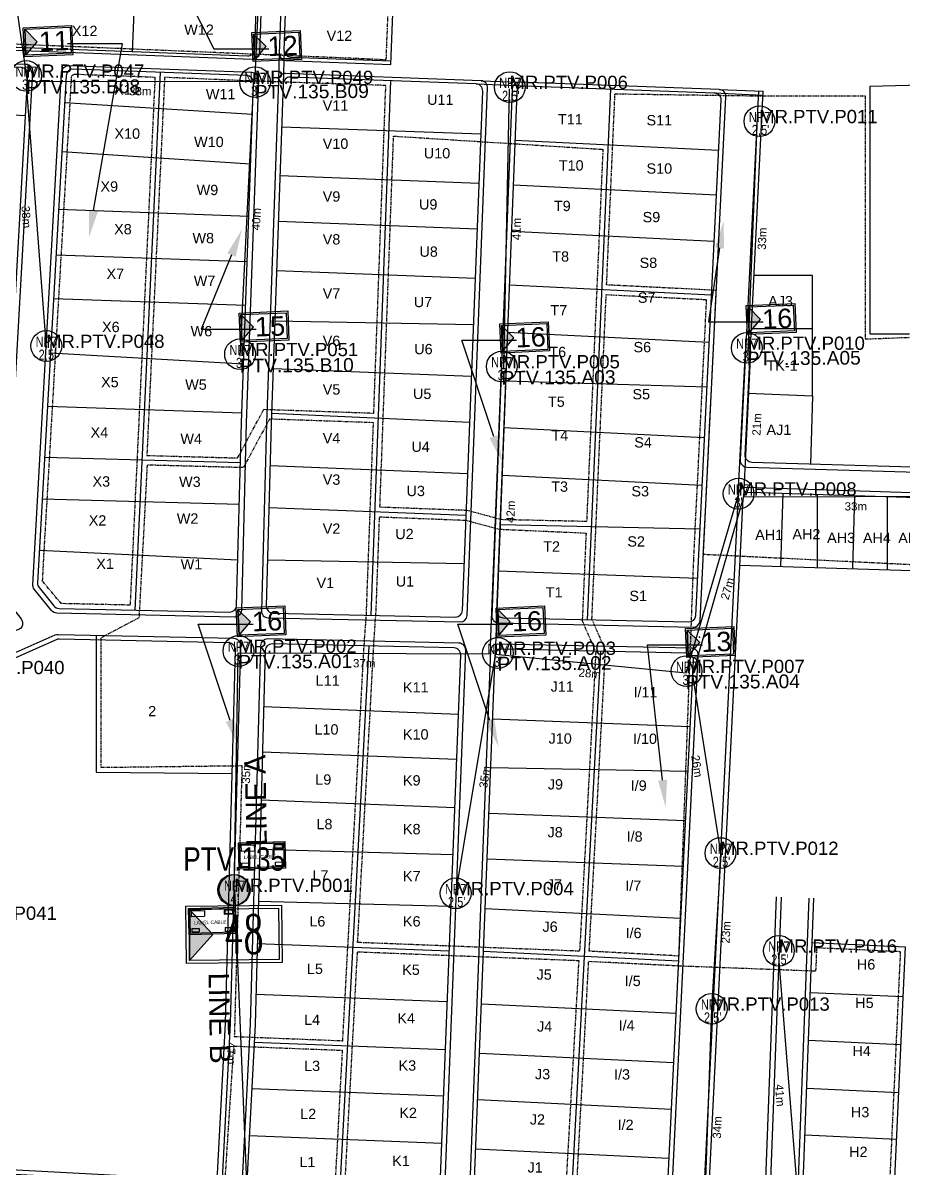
# Model space of a CAD drawing. Extents: x -1482 to -1132, y 13384 to 13773.
# Drawn here: x -1376.9 to -1248.7, y 13519.2 to 13686 of the extents above; entities that cross this region are included whole.
import ezdxf
from ezdxf import colors
from ezdxf.entities.mleader import LeaderData, LeaderLine
from ezdxf.enums import TextEntityAlignment as Align
from ezdxf.math import Vec2, Vec3

# ---------------------------------------------------------------- set-up
doc = ezdxf.new("R2010")
doc.units = 0
doc.linetypes.add('PHANTOM2', pattern=[1.25, 0.625, -0.125, 0.125, -0.125, 0.125, -0.125])
for name, color, linetype in [('Base Map', 8, 'Continuous'), ('FAT', 30, 'Continuous'), ('FDT', 12, 'Continuous'), ('Home Number_PT', 7, 'Continuous'), ('Homepass Number', 6, 'Continuous'), ('LABEL CABLE', 200, 'Continuous'), ('Line', 1, 'Continuous'), ('NEW POLE 7m(2.5 inches)', 200, 'Continuous'), ('NEW POLE 7m(3 inches)', 4, 'Continuous'), ('NEW POLE 7m(4 inches)', 3, 'Continuous'), ('NEW POLE ID 7m (2.5 inches)', 200, 'Continuous'), ('NEW POLE ID 7m(3 inches)', 4, 'Continuous'), ('NEW POLE ID 7m(4 inches)', 3, 'Continuous'), ('POLE ID', 1, 'Continuous'), ('SPAN KU', 161, 'Continuous')]:
    doc.layers.add(name, color=color, linetype=linetype)
for name, color, linetype, lineweight in [('FAT AREA', 134, 'PHANTOM2', 30), ('FAT_Info', 170, 'Continuous', 0), ('FO 24 CORE', 3, 'Continuous', 35), ('FO 48 CORE.', 204, 'Continuous', 30), ('SLING WIRE', 4, 'Continuous', 30)]:
    doc.layers.add(name, color=color, linetype=linetype, lineweight=lineweight)
doc.styles.add('ISO-Text', font='simplex.shx', dxfattribs={"width": 0.6})
doc.styles.add('Mark', font='arial.ttf', dxfattribs={"width": 0.8, "height": 2.5})
doc.styles.get("Standard").update_dxf_attribs({"font": 'arial.ttf'})
doc.styles.add('Title Block 3', font='dgn003.shx')
doc.styles.add('Title Block v21 - Default$0$Styledgn001', font='dgn001.shx')
doc.dimstyles.new('瓦达西瓦', dxfattribs={"dimtxt": 1.2, "dimasz": 0, "dimexe": 1.25, "dimexo": 0.625, "dimgap": 0.05, "dimtad": 1, "dimdec": 0, "dimtxsty": 'Standard', "dimblk": 'ARCHTICK', "dimcen": 0, "dimse1": 1, "dimse2": 1, "dimsd1": 1, "dimsd2": 1, "dimclre": 256, "dimclrt": 256, "dimadec": 0, "dimazin": 0, "dimtfac": 1, "dimtdec": 0, "dimtmove": 2, "dimatfit": 3, "dimfxl": 1, "dimarcsym": 0})

# ---------------------------------------------------------------- blocks, each defined once
blk = doc.blocks.new('*U57')
at = {"color": 0, "linetype": 'ByBlock', "lineweight": -2}
blk.add_circle((0, 0), 2.24, dxfattribs=at)
at = {"color": 0, "linetype": 'ByBlock', "lineweight": -2, "style": 'Title Block 3', "width": 0.799091}
for s, p in [('NP7', (0, 0.62)), ('2,', (-0.46, -1.27)), ("5'", (0.83, -1.27))]:
    blk.add_text(s, height=1.488, dxfattribs=at).set_placement(p, align=Align.MIDDLE_CENTER)
blk = doc.blocks.new('*U53')
at = {"color": 0, "linetype": 'ByBlock', "lineweight": -2}
blk.add_circle((0, 0), 2.24, dxfattribs=at)
at = {"color": 0, "linetype": 'ByBlock', "lineweight": -2, "style": 'Title Block 3', "width": 0.799091}
for s, p in [('NP7', (0, 0.62)), ("3'", (0, -1.27))]:
    blk.add_text(s, height=1.488, dxfattribs=at).set_placement(p, align=Align.MIDDLE_CENTER)
blk = doc.blocks.new('*U55')
at = {"color": 0, "linetype": 'ByBlock', "lineweight": -2}
blk.add_circle((0, 0), 2.24, dxfattribs=at)
at = {"color": 0, "linetype": 'ByBlock', "lineweight": -2, "style": 'Title Block 3', "width": 0.799091}
for s, p in [('NP7', (0, 0.62)), ("4'", (0, -1.27))]:
    blk.add_text(s, height=1.488, dxfattribs=at).set_placement(p, align=Align.MIDDLE_CENTER)
blk = doc.blocks.new('FDT')
h = blk.add_hatch(color=256)
h.dxf.hatch_style = 1
h.paths.add_polyline_path([(-1.972, 3.472, 1), (0.472, 3.472, 1)])
h = blk.add_hatch(color=2)
h.dxf.hatch_style = 1
h.paths.add_polyline_path([(-4.25, 2), (-4.25, -2), (-2.399, 0)])
for points in [[(-4.5, 2.25), (3, 2.25), (3, -2.25), (-4.5, -2.25)], [(-4.25, 2), (2.75, 2), (2.75, -2), (-4.25, -2)]]:
    blk.add_lwpolyline(points, close=True)
at = {"color": 2}
blk.add_lwpolyline([(-4.25, 2), (-4.25, -2), (-2.399, 0)], close=True, dxfattribs=at)
blk.add_circle((-0.75, 3.472), 1.222)
at = {"style": 'ISO-Text', "width": 0.6}
blk.add_attdef('FDT', text='', height=3, dxfattribs=at).set_placement((0, 0), align=Align.MIDDLE_CENTER)
blk = doc.blocks.new('FAT')
h = blk.add_hatch(color=2)
h.dxf.hatch_style = 1
h.paths.add_polyline_path([(-4.25, 2), (-4.25, -2), (-2.4, 0)])
for points in [[(-4.5, 2.25), (3, 2.25), (3, -2.25), (-4.5, -2.25)], [(-4.25, 2), (2.75, 2), (2.75, -2), (-4.25, -2)]]:
    blk.add_lwpolyline(points, close=True)
at = {"color": 2}
blk.add_lwpolyline([(-4.25, 2), (-4.25, -2), (-2.4, 0)], close=True, dxfattribs=at)
at = {"color": 7}
blk.add_attdef('FAT', text='', height=3, dxfattribs=at).set_placement((0.18, 0), align=Align.MIDDLE_CENTER)
blk = doc.blocks.new('*D142')
at = {"layer": 'Defpoints', "color": 0, "lineweight": 30, "ltscale": 0.7, "transparency": 16777216}
for p in [(-1345.59, 13594.24), (-1343.49, 13594.2), (-1346.15, 13559.42)]:
    blk.add_point(p, dxfattribs=at)
at = {"layer": 'SPAN KU', "lineweight": 30, "ltscale": 0.7, "transparency": 16777216, "insert": (-1344.43, 13576.81), "char_height": 1.2, "attachment_point": 5, "rotation": 89.0818}
blk.add_mtext('35m', dxfattribs=at)
blk = doc.blocks.new('_ArchTick')
at = {"color": 0, "linetype": 'ByBlock', "const_width": 0.15}
blk.add_lwpolyline([(-0.5, -0.5), (0.5, 0.5)], dxfattribs=at)
blk = doc.blocks.new('*D143')
at = {"layer": 'Defpoints', "color": 0, "lineweight": 30, "ltscale": 0.7, "transparency": 16777216}
for p in [(-1345.59, 13594.24), (-1308.86, 13594.08), (-1308.87, 13591.98)]:
    blk.add_point(p, dxfattribs=at)
at = {"layer": 'SPAN KU', "lineweight": 30, "ltscale": 0.7, "transparency": 16777216, "insert": (-1327.23, 13592.72), "char_height": 1.2, "attachment_point": 5, "rotation": 359.7458}
blk.add_mtext('37m', dxfattribs=at)
blk = doc.blocks.new('*D146')
at = {"layer": 'Defpoints', "color": 0, "lineweight": 30, "ltscale": 0.7, "transparency": 16777216}
for p in [(-1306.54, 13635.66), (-1308.15, 13594.03), (-1306.05, 13593.95)]:
    blk.add_point(p, dxfattribs=at)
at = {"layer": 'SPAN KU', "lineweight": 30, "ltscale": 0.7, "transparency": 16777216, "insert": (-1305.9, 13614.79), "char_height": 1.2, "attachment_point": 5, "rotation": 87.792}
blk.add_mtext('42m', dxfattribs=at)
blk = doc.blocks.new('*D147')
at = {"layer": 'Defpoints', "color": 0, "lineweight": 30, "ltscale": 0.7, "transparency": 16777216}
for p in [(-1308.15, 13594.03), (-1280.31, 13591.31), (-1280.52, 13589.22)]:
    blk.add_point(p, dxfattribs=at)
at = {"layer": 'SPAN KU', "lineweight": 30, "ltscale": 0.7, "transparency": 16777216, "insert": (-1294.37, 13591.24), "char_height": 1.2, "attachment_point": 5, "rotation": 354.4198}
blk.add_mtext('28m', dxfattribs=at)
blk = doc.blocks.new('*D151')
at = {"layer": 'Defpoints', "color": 0, "lineweight": 30, "ltscale": 0.7, "transparency": 16777216}
for p in [(-1270.98, 13638.22), (-1272, 13616.96), (-1269.9, 13616.86)]:
    blk.add_point(p, dxfattribs=at)
at = {"layer": 'SPAN KU', "lineweight": 30, "ltscale": 0.7, "transparency": 16777216, "insert": (-1270.04, 13627.52), "char_height": 1.2, "attachment_point": 5, "rotation": 87.2604}
blk.add_mtext('21m', dxfattribs=at)
blk = doc.blocks.new('*D152')
at = {"layer": 'Defpoints', "color": 0, "lineweight": 30, "ltscale": 0.7, "transparency": 16777216}
for p in [(-1272, 13616.96), (-1279.4, 13591.03), (-1277.38, 13590.46)]:
    blk.add_point(p, dxfattribs=at)
at = {"layer": 'SPAN KU', "lineweight": 30, "ltscale": 0.7, "transparency": 16777216, "insert": (-1274.31, 13603.6), "char_height": 1.2, "attachment_point": 5, "rotation": 74.0671}
blk.add_mtext('27m', dxfattribs=at)
blk = doc.blocks.new('*D153')
at = {"layer": 'Defpoints', "color": 0, "lineweight": 30, "ltscale": 0.7, "transparency": 16777216}
for p in [(-1279.4, 13591.03), (-1277.37, 13564.54), (-1275.3, 13564.87)]:
    blk.add_point(p, dxfattribs=at)
at = {"layer": 'SPAN KU', "lineweight": 30, "ltscale": 0.7, "transparency": 16777216, "insert": (-1278.77, 13577.73), "char_height": 1.2, "attachment_point": 5, "rotation": 278.9098}
blk.add_mtext('26m', dxfattribs=at)
blk = doc.blocks.new('*D154')
at = {"layer": 'Defpoints', "color": 0, "lineweight": 30, "ltscale": 0.7, "transparency": 16777216}
for p in [(-1275.3, 13564.87), (-1276.62, 13542.39), (-1274.52, 13542.26)]:
    blk.add_point(p, dxfattribs=at)
at = {"layer": 'SPAN KU', "lineweight": 30, "ltscale": 0.7, "transparency": 16777216, "insert": (-1274.52, 13553.54), "char_height": 1.2, "attachment_point": 5, "rotation": 86.629}
blk.add_mtext('23m', dxfattribs=at)
blk = doc.blocks.new('*D155')
at = {"layer": 'Defpoints', "color": 0, "lineweight": 30, "ltscale": 0.7, "transparency": 16777216}
for p in [(-1276.62, 13542.39), (-1277.85, 13507.93), (-1275.76, 13507.85)]:
    blk.add_point(p, dxfattribs=at)
at = {"layer": 'SPAN KU', "lineweight": 30, "ltscale": 0.7, "transparency": 16777216, "insert": (-1275.8, 13525.1), "char_height": 1.2, "attachment_point": 5, "rotation": 87.9494}
blk.add_mtext('34m', dxfattribs=at)
blk = doc.blocks.new('*D167')
at = {"layer": 'Defpoints', "color": 0, "lineweight": 30, "ltscale": 0.7, "transparency": 16777216}
for p in [(-1346.1, 13559.7), (-1346.29, 13512.2), (-1344.2, 13512.28)]:
    blk.add_point(p, dxfattribs=at)
at = {"layer": 'SPAN KU', "lineweight": 30, "ltscale": 0.7, "transparency": 16777216, "insert": (-1346.6, 13535.93), "char_height": 1.2, "attachment_point": 5, "rotation": 272.3016}
blk.add_mtext('47m', dxfattribs=at)
blk = doc.blocks.new('*D188')
at = {"layer": 'Defpoints', "color": 0, "lineweight": 30, "ltscale": 0.7, "transparency": 16777216}
for p in [(-1381.26, 13711.62), (-1378.39, 13677.16), (-1376.31, 13677.46)]:
    blk.add_point(p, dxfattribs=at)
at = {"layer": 'SPAN KU', "lineweight": 30, "ltscale": 0.7, "transparency": 16777216, "insert": (-1380.21, 13694.34), "char_height": 1.2, "attachment_point": 5, "rotation": 278.233}
blk.add_mtext('35m', dxfattribs=at)
blk = doc.blocks.new('*D189')
at = {"layer": 'Defpoints', "color": 0, "lineweight": 30, "ltscale": 0.7, "transparency": 16777216}
for p in [(-1376.31, 13677.46), (-1343.37, 13677.54), (-1343.37, 13675.44)]:
    blk.add_point(p, dxfattribs=at)
at = {"layer": 'SPAN KU', "lineweight": 30, "ltscale": 0.7, "transparency": 16777216, "insert": (-1359.84, 13676.06), "char_height": 1.2, "attachment_point": 5, "rotation": 0.1315}
blk.add_mtext('33m', dxfattribs=at)
blk = doc.blocks.new('*D190')
at = {"layer": 'Defpoints', "color": 0, "lineweight": 30, "ltscale": 0.7, "transparency": 16777216}
for p in [(-1343.37, 13677.54), (-1345.35, 13637.47), (-1343.26, 13637.37)]:
    blk.add_point(p, dxfattribs=at)
at = {"layer": 'SPAN KU', "lineweight": 30, "ltscale": 0.7, "transparency": 16777216, "insert": (-1342.93, 13657.43), "char_height": 1.2, "attachment_point": 5, "rotation": 87.1687}
blk.add_mtext('40m', dxfattribs=at)
blk = doc.blocks.new('*D191')
at = {"layer": 'Defpoints', "color": 0, "lineweight": 30, "ltscale": 0.7, "transparency": 16777216}
for p in [(-1306.07, 13676.39), (-1303.97, 13676.35), (-1306.89, 13635.67)]:
    blk.add_point(p, dxfattribs=at)
at = {"layer": 'SPAN KU', "lineweight": 30, "ltscale": 0.7, "transparency": 16777216, "insert": (-1305.03, 13656), "char_height": 1.2, "attachment_point": 5, "rotation": 88.8459}
blk.add_mtext('41m', dxfattribs=at)
blk = doc.blocks.new('*D192')
at = {"layer": 'Defpoints', "color": 0, "lineweight": 30, "ltscale": 0.7, "transparency": 16777216}
for p in [(-1270.06, 13671.05), (-1271.33, 13638.22), (-1269.23, 13638.14)]:
    blk.add_point(p, dxfattribs=at)
at = {"layer": 'SPAN KU', "lineweight": 30, "ltscale": 0.7, "transparency": 16777216, "insert": (-1269.26, 13654.58), "char_height": 1.2, "attachment_point": 5, "rotation": 87.7878}
blk.add_mtext('33m', dxfattribs=at)
blk = doc.blocks.new('*D193')
at = {"layer": 'Defpoints', "color": 0, "lineweight": 30, "ltscale": 0.7, "transparency": 16777216}
for p in [(-1239.25, 13617.08), (-1272, 13616.96), (-1239.24, 13614.98)]:
    blk.add_point(p, dxfattribs=at)
at = {"layer": 'SPAN KU', "lineweight": 30, "ltscale": 0.7, "transparency": 16777216, "insert": (-1255.62, 13615.58), "char_height": 1.2, "attachment_point": 5, "rotation": 0.2106}
blk.add_mtext('33m', dxfattribs=at)
blk = doc.blocks.new('*D195')
at = {"layer": 'Defpoints', "color": 0, "lineweight": 30, "ltscale": 0.7, "transparency": 16777216}
for p in [(-1268.96, 13550.4), (-1266.87, 13550.56), (-1263.58, 13509.25)]:
    blk.add_point(p, dxfattribs=at)
at = {"layer": 'SPAN KU', "lineweight": 30, "ltscale": 0.7, "transparency": 16777216, "insert": (-1266.67, 13529.79), "char_height": 1.2, "attachment_point": 5, "rotation": 274.55}
blk.add_mtext('41m', dxfattribs=at)
blk = doc.blocks.new('*D196')
at = {"layer": 'Defpoints', "color": 0, "lineweight": 30, "ltscale": 0.7, "transparency": 16777216}
for p in [(-1308.17, 13593.86), (-1313.96, 13558.94), (-1311.89, 13558.59)]:
    blk.add_point(p, dxfattribs=at)
at = {"layer": 'SPAN KU', "lineweight": 30, "ltscale": 0.7, "transparency": 16777216, "insert": (-1309.65, 13576.16), "char_height": 1.2, "attachment_point": 5, "rotation": 80.5885}
blk.add_mtext('35m', dxfattribs=at)
blk = doc.blocks.new('*D204')
at = {"layer": 'Defpoints', "color": 0, "lineweight": 30, "ltscale": 0.7, "transparency": 16777216}
for p in [(-1341.65, 13709.92), (-1339.55, 13709.82), (-1343.16, 13677.12)]:
    blk.add_point(p, dxfattribs=at)
at = {"layer": 'SPAN KU', "lineweight": 30, "ltscale": 0.7, "transparency": 16777216, "insert": (-1340.97, 13693.45), "char_height": 1.2, "attachment_point": 5, "rotation": 87.3733}
blk.add_mtext('33m', dxfattribs=at)
blk = doc.blocks.new('*D205')
at = {"layer": 'Defpoints', "color": 0, "lineweight": 30, "ltscale": 0.7, "transparency": 16777216}
for p in [(-1376.46, 13677.03), (-1375.67, 13638.51), (-1373.57, 13638.67)]:
    blk.add_point(p, dxfattribs=at)
at = {"layer": 'SPAN KU', "lineweight": 30, "ltscale": 0.7, "transparency": 16777216, "insert": (-1376.45, 13657.74), "char_height": 1.2, "attachment_point": 5, "rotation": 274.3043}
blk.add_mtext('38m', dxfattribs=at)
blk = doc.blocks.new('LABEL')
at = {"layer": 'LABEL CABLE', "ltscale": 0.15}
for p, q in [((-6595.62, 19707.66), (-6595.62, 19711.51)), ((-6595.62, 19711.51), (-6588.86, 19711.51)), ((-6595.42, 19707.86), (-6595.42, 19711.31)), ((-6595.42, 19711.31), (-6589.06, 19711.31)), ((-6595.25, 19711.15), (-6595.25, 19710.3)), ((-6595.25, 19711.15), (-6593.32, 19711.15)), ((-6595.25, 19710.3), (-6593.32, 19710.3)), ((-6593.32, 19711.15), (-6593.32, 19710.3)), ((-6590.46, 19711.21), (-6590.46, 19710.51)), ((-6590.46, 19711.21), (-6589.16, 19711.21)), ((-6590.46, 19710.51), (-6589.16, 19710.51)), ((-6590.36, 19711.11), (-6590.36, 19710.61)), ((-6590.36, 19711.11), (-6589.26, 19711.11)), ((-6590.36, 19710.61), (-6589.26, 19710.61)), ((-6589.26, 19711.11), (-6589.26, 19710.61)), ((-6589.16, 19711.21), (-6589.16, 19710.51)), ((-6589.06, 19711.31), (-6589.06, 19707.86)), ((-6588.86, 19711.51), (-6588.86, 19707.66)), ((-6595.25, 19708.56), (-6595.25, 19708.06)), ((-6595.25, 19708.56), (-6594.15, 19708.56)), ((-6594.15, 19708.56), (-6594.15, 19708.06)), ((-6590.36, 19708.56), (-6590.36, 19708.06)), ((-6590.36, 19708.56), (-6589.26, 19708.56)), ((-6589.26, 19708.56), (-6589.26, 19708.06)), ((-6588.86, 19707.66), (-6595.62, 19707.66)), ((-6589.06, 19707.86), (-6595.42, 19707.86)), ((-6595.25, 19708.06), (-6594.15, 19708.06)), ((-6590.36, 19708.06), (-6589.26, 19708.06))]:
    blk.add_line(p, q, dxfattribs=at)
at = {"layer": 'LABEL CABLE', "attachment_point": 7, "line_spacing_factor": 0.6, "style": 'Title Block v21 - Default$0$Styledgn001'}
for s, insert, char_height in [('\\pxsm1.5;{\\W1.06772;MYREPUBLIC}', (-6590.29, 19710.78), 0.1), ('\\pxsm1.5;{\\W1.06772;LABEL CABLE}', (-6594.9, 19709.13), 0.5)]:
    blk.add_mtext(s, dxfattribs=dict(at, insert=insert, char_height=char_height))

msp = doc.modelspace()

# ---------------------------------------------------------------- linework, layer by layer
at = {"layer": 'Base Map', "ltscale": 0.7}
for points in [[(-1195.12, 13671.7), (-1191.47, 13681.54), (-1190.01, 13689.25), (-1185.86, 13726.59, 0.438887), (-1189.72, 13731.03), (-1302.35, 13734.09), (-1375.6, 13739.97, 0.424085), (-1376.68, 13739.02), (-1377.74, 13716.4, 0.410856), (-1376.8, 13715.36), (-1339.45, 13713.19, -0.407526), (-1338.51, 13712.15), (-1339.59, 13681.56, 0.413755), (-1338.62, 13680.52), (-1323.35, 13679.96)], [(-1323.33, 13680.46), (-1337.91, 13680.99, -0.413755), (-1338.87, 13682.03), (-1337.79, 13712.61, 0.407526), (-1338.74, 13713.65), (-1376.27, 13715.83, -0.410856), (-1377.21, 13716.87), (-1376.22, 13738.28, -0.424085), (-1375.14, 13739.23), (-1302.39, 13733.39), (-1190.5, 13730.35, -0.438887), (-1186.64, 13725.91), (-1190.7, 13689.35), (-1192.15, 13681.72), (-1195.78, 13671.95)], [(-1396.42, 13601.28), (-1392.94, 13679.64, -0.411966), (-1391.9, 13680.59), (-1376.49, 13680.02, -0.419907), (-1375.53, 13678.97), (-1379.81, 13602.82, 0.185728), (-1379.59, 13602.14), (-1377.2, 13599.18, -0.520656), (-1377.66, 13597.61), (-1382.5, 13595.96, -0.092385), (-1382.86, 13595.9), (-1395.63, 13596.41, -0.415674), (-1396.59, 13597.45), (-1396.45, 13600.58)], [(-1395.92, 13601.26), (-1392.46, 13679.12, -0.411966), (-1391.43, 13680.07), (-1377.22, 13679.55, -0.419907), (-1376.26, 13678.5), (-1380.52, 13602.59, 0.185728), (-1380.3, 13601.91), (-1378.38, 13599.52, -0.520656), (-1378.83, 13597.95), (-1382.6, 13596.66, -0.092385), (-1382.96, 13596.61), (-1395.1, 13597.09, -0.415674), (-1396.06, 13598.13), (-1395.95, 13600.56)], [(-1343.6, 13678.82, -0.413755), (-1342.64, 13677.78), (-1344.4, 13627.74), (-1345.12, 13600.43, -0.412838), (-1346.15, 13599.46), (-1372.02, 13600.03, -0.221099), (-1372.78, 13600.4), (-1375.29, 13603.52, -0.185728), (-1375.51, 13604.2), (-1371.32, 13678.85, -0.408542), (-1370.28, 13679.8), (-1343.6, 13678.82)], [(-1309.25, 13676.55, 0.414857), (-1310.21, 13677.59), (-1338.69, 13678.64, 0.414672), (-1339.72, 13677.67), (-1341.48, 13627.65), (-1342.21, 13600.38, 0.41559), (-1341.23, 13599.35), (-1313.26, 13598.74, 0.409262), (-1312.24, 13599.7), (-1309.25, 13676.55)], [(-1274.54, 13675.27, 0.417894), (-1275.51, 13676.31), (-1304.62, 13677.38, 0.413571), (-1305.66, 13676.42), (-1308.64, 13599.65, 0.419182), (-1307.67, 13598.62), (-1279.33, 13597.99, 0.406243), (-1278.31, 13598.94), (-1274.54, 13675.27)], [(-1269.81, 13676.11), (-1272.46, 13622.36, 0.42015), (-1271.49, 13621.31), (-1240, 13620.39, 0.422744), (-1238.97, 13621.39), (-1238.97, 13641.32)], [(-1239.67, 13641.32), (-1239.67, 13622.11, -0.422744), (-1240.7, 13621.11), (-1270.76, 13621.99, -0.42015), (-1271.73, 13623.04), (-1269.11, 13676.08)], [(-1195.12, 13671.7), (-1201.47, 13657.51), (-1205.77, 13646.16), (-1208.44, 13637.19), (-1209.22, 13630.98), (-1206.01, 13523.24), (-1207.14, 13448.11), (-1209.73, 13416.33, -0.434297), (-1210.88, 13415.42), (-1220.54, 13416.88), (-1237.28, 13424.56, 0.097406), (-1237.66, 13424.65), (-1278.26, 13426.34, -0.137456), (-1278.77, 13426.51), (-1281.54, 13428.35, -0.263881), (-1281.98, 13429.23), (-1278.07, 13508.7, -0.415564), (-1277.01, 13509.65), (-1265.31, 13509.02, 0.418897), (-1264.26, 13509.98), (-1262.42, 13558.51)], [(-1195.76, 13671.99), (-1202.12, 13657.78), (-1206.44, 13646.38), (-1209.13, 13637.33), (-1209.92, 13631.01), (-1206.71, 13523.24), (-1207.84, 13448.14), (-1210.37, 13417.13, -0.434297), (-1211.52, 13416.23), (-1220.34, 13417.55), (-1237.12, 13425.25, 0.097406), (-1237.49, 13425.34), (-1278.03, 13427.03, -0.137456), (-1278.55, 13427.2), (-1280.82, 13428.71, -0.263881), (-1281.26, 13429.6), (-1277.4, 13507.97, -0.415564), (-1276.35, 13508.92), (-1264.64, 13508.28, 0.418897), (-1263.58, 13509.25), (-1261.72, 13558.49)], [(-1268.21, 13512.32), (-1276.87, 13512.79, -0.412864), (-1277.81, 13513.84), (-1272.7, 13617.43, -0.409048), (-1271.67, 13618.39), (-1239.94, 13617.38, -0.40499), (-1238.97, 13616.38), (-1238.97, 13591.84)], [(-1268.18, 13513.02), (-1276.13, 13513.45, -0.412864), (-1277.08, 13514.5), (-1272.04, 13616.71, -0.409048), (-1271.01, 13617.66), (-1240.64, 13616.7, -0.40499), (-1239.67, 13615.7), (-1239.67, 13591.84)], [(-1312.44, 13594.62, 0.419182), (-1313.42, 13595.66), (-1341.32, 13596.27, 0.412838), (-1342.34, 13595.3), (-1343.82, 13540.13), (-1345.02, 13517.46, 0.413991), (-1344.08, 13516.41), (-1316.56, 13514.93, 0.418603), (-1315.5, 13515.89), (-1312.44, 13594.62)]]:
    msp.add_lwpolyline(points, format="xyb", dxfattribs=at)
for points in [[(-1379.29, 13683.03), (-1377.99, 13710.99, -0.417579), (-1376.93, 13711.94), (-1342.48, 13709.94, -0.407526), (-1341.54, 13708.91), (-1342.5, 13681.67, -0.414672), (-1343.54, 13680.7), (-1378.33, 13681.98, -0.4171)], [(-1377.81, 13682.46), (-1344.22, 13681.23, 0.414672), (-1343.18, 13682.19), (-1342.26, 13708.45, 0.407526), (-1343.2, 13709.48), (-1376.46, 13711.41, 0.417579), (-1377.51, 13710.46), (-1378.77, 13683.51, 0.4171)], [(-1370.65, 13678.33), (-1374.8, 13604.43, 0.185728), (-1374.58, 13603.75), (-1372.44, 13601.1, 0.221099), (-1371.68, 13600.72), (-1346.83, 13600.18, 0.412838), (-1345.81, 13601.15), (-1345.1, 13627.76), (-1343.35, 13677.31, 0.413755), (-1344.32, 13678.34), (-1369.61, 13679.27, 0.408542)], [(-1339.04, 13677.15), (-1340.78, 13627.63), (-1341.49, 13601.06, 0.41559), (-1340.51, 13600.04), (-1313.94, 13599.45, 0.409262), (-1312.91, 13600.41), (-1309.97, 13676.08, 0.414857), (-1310.93, 13677.12), (-1338, 13678.11, 0.414672)], [(-1303.94, 13676.86), (-1276.23, 13675.84, -0.417894), (-1275.27, 13674.79), (-1278.97, 13599.66, -0.406243), (-1279.99, 13598.71), (-1306.94, 13599.3, -0.419182), (-1307.92, 13600.34), (-1304.97, 13675.9, -0.413571)], [(-1345.26, 13595.35), (-1346.73, 13540.25), (-1347.93, 13517.62, -0.414408), (-1348.99, 13516.68), (-1382.73, 13518.5, -0.185753), (-1383.39, 13518.79), (-1386.56, 13521.99, -0.132938), (-1386.82, 13522.44), (-1387.77, 13526.11, -0.079033), (-1387.8, 13526.43), (-1383.8, 13591.17, -0.280495), (-1383.2, 13592.02), (-1372.23, 13596.85, -0.109701), (-1371.8, 13596.94), (-1346.24, 13596.38, -0.41559)], [(-1346.96, 13595.69), (-1371.66, 13596.24, 0.109701), (-1372.09, 13596.15), (-1382.53, 13591.55, 0.280495), (-1383.12, 13590.7), (-1387.1, 13526.49, 0.079033), (-1387.07, 13526.18), (-1386.19, 13522.8, 0.132938), (-1385.93, 13522.35), (-1383.08, 13519.47, 0.185753), (-1382.42, 13519.18), (-1349.65, 13517.41, 0.414408), (-1348.6, 13518.36), (-1347.43, 13540.28), (-1345.98, 13594.67, 0.41559)], [(-1316.18, 13516.62), (-1313.17, 13593.93, 0.419182), (-1314.14, 13594.97), (-1340.64, 13595.55, 0.412838), (-1341.66, 13594.58), (-1343.12, 13540.1), (-1344.29, 13518.12, 0.413991), (-1343.34, 13517.07), (-1317.23, 13515.67, 0.418603)], [(-1310.97, 13514.63), (-1283.54, 13513.15, 0.415564), (-1282.49, 13514.1), (-1278.56, 13593.86, 0.422229), (-1279.53, 13594.91), (-1307.82, 13595.53, 0.409262), (-1308.84, 13594.57), (-1311.91, 13515.66, 0.409838)], [(-1311.19, 13516.33), (-1308.17, 13593.86, -0.409262), (-1307.15, 13594.82), (-1280.27, 13594.23, -0.422229), (-1279.29, 13593.18), (-1283.15, 13514.83, -0.415564), (-1284.21, 13513.88), (-1310.24, 13515.29, -0.409838)]]:
    msp.add_lwpolyline(points, format="xyb", close=True, dxfattribs=at)
for points in [[(-1359.83, 13710.45), (-1361.01, 13681.84)], [(-1323.35, 13679.96), (-1322.27, 13707.21)], [(-1339.59, 13681.52), (-1339.72, 13677.67)], [(-1338.87, 13681.99), (-1339.04, 13677.15)], [(-1356.96, 13678.81), (-1360.65, 13600.48)], [(-1326.21, 13599.72), (-1323.35, 13677.57)], [(-1310.21, 13677.59), (-1304.66, 13677.38)], [(-1193.41, 13678.32), (-1253.56, 13676.74), (-1253.56, 13640.7), (-1247.78, 13640.7)], [(-1310.93, 13677.12), (-1303.98, 13676.86)], [(-1291.37, 13676.4), (-1294.76, 13599.03)], [(-1276.23, 13675.84), (-1269.14, 13675.49)], [(-1275.51, 13676.31), (-1269.11, 13676.08)], [(-1269.13, 13675.58), (-1269.14, 13675.58)], [(-1370.87, 13674.41), (-1343.51, 13672.73)], [(-1392.72, 13673.43), (-1376.59, 13672.53)], [(-1310.21, 13669.8), (-1339.26, 13670.82)], [(-1305.25, 13668.92), (-1275.63, 13667.46)], [(-1371.27, 13667.3), (-1343.77, 13665.5)], [(-1339.51, 13663.78), (-1310.49, 13662.65)], [(-1305.5, 13662.41), (-1275.95, 13660.95)], [(-1371.74, 13658.86), (-1344.04, 13657.88)], [(-1339.74, 13657.13), (-1310.75, 13656)], [(-1305.76, 13655.66), (-1276.28, 13654.21)], [(-1372.11, 13652.23), (-1344.27, 13651.25)], [(-1340, 13649.97), (-1311.03, 13648.84)], [(-1261.94, 13641.43), (-1261.94, 13649.21), (-1270.44, 13649.21)], [(-1306.07, 13647.84), (-1276.67, 13646.39)], [(-1372.47, 13645.86), (-1344.49, 13644.88)], [(-1340.25, 13642.62), (-1311.29, 13642.06)], [(-1306.34, 13640.94), (-1277.01, 13639.49)], [(-1261.94, 13631.69), (-1261.94, 13641.43), (-1270.82, 13641.43)], [(-1344.79, 13636.32), (-1372.92, 13637.9)], [(-1340.5, 13635.68), (-1311.59, 13634.55)], [(-1306.61, 13633.87), (-1277.33, 13633)], [(-1271.28, 13632.08), (-1261.94, 13631.69)], [(-1261.94, 13631.69), (-1262.23, 13621.74)], [(-1373.35, 13630.19), (-1345.04, 13629.19)], [(-1340.73, 13629.15), (-1311.85, 13627.84)], [(-1306.88, 13627.07), (-1277.69, 13625.64)], [(-1345.25, 13621.94), (-1373.77, 13622.69)], [(-1340.94, 13621.56), (-1312.14, 13620.36)], [(-1307.15, 13620.11), (-1278.04, 13618.67)], [(-1266.26, 13617.51), (-1266.6, 13606.84)], [(-1261.25, 13617.36), (-1261.25, 13606.67)], [(-1255.82, 13617.18), (-1256.09, 13606.51)], [(-1374.11, 13616.7), (-1345.41, 13615.93)], [(-1341.11, 13615.41), (-1312.37, 13614.29)], [(-1251.06, 13617), (-1251.06, 13606.31)], [(-1307.43, 13612.95), (-1278.35, 13612.33)], [(-1374.53, 13609.2), (-1345.63, 13607.79)], [(-1341.31, 13607.82), (-1312.65, 13607.26)], [(-1307.69, 13606.2), (-1278.7, 13605.12)], [(-1272.52, 13607.03), (-1239.67, 13605.99)], [(-1366.28, 13596.82), (-1366.28, 13576.86), (-1346.46, 13576.69)], [(-1326.55, 13595.24), (-1330.8, 13516.4)], [(-1292.79, 13594.5), (-1297.1, 13514.58)], [(-1341.88, 13586.43), (-1313.5, 13585.32)], [(-1279.77, 13583.45), (-1308.53, 13584.57)], [(-1342.06, 13579.84), (-1313.76, 13578.74)], [(-1280.09, 13576.95), (-1308.81, 13577.51)], [(-1342.24, 13572.83), (-1314.03, 13571.73)], [(-1280.45, 13569.75), (-1309.06, 13570.86)], [(-1314.3, 13564.84), (-1342.44, 13565.59)], [(-1280.77, 13563.1), (-1309.32, 13564.21)], [(-1268.91, 13512.36), (-1267.15, 13558.69)], [(-1314.59, 13557.27), (-1342.64, 13558.02)], [(-1268.21, 13512.32), (-1266.45, 13558.67)], [(-1309.6, 13556.99), (-1281.15, 13555.58)], [(-1261.96, 13552.05), (-1248.41, 13551.42)], [(-1342.8, 13551.92), (-1314.84, 13550.83)], [(-1309.85, 13550.78), (-1281.45, 13549.38)], [(-1248.41, 13551.42), (-1250.36, 13509.25)], [(-1343, 13544.54), (-1315.13, 13543.46)], [(-1262.24, 13544.78), (-1248.74, 13544.16)], [(-1310.14, 13543.12), (-1281.83, 13541.73)], [(-1343.25, 13537.55), (-1315.4, 13536.46)], [(-1262.5, 13537.81), (-1249.07, 13537.19)], [(-1310.42, 13535.95), (-1282.18, 13534.56)], [(-1343.61, 13530.78), (-1315.67, 13529.69)], [(-1262.76, 13530.83), (-1249.39, 13530.21)], [(-1310.69, 13529.16), (-1282.52, 13527.77)], [(-1343.98, 13523.92), (-1315.93, 13522.83)], [(-1263.02, 13524.03), (-1249.7, 13523.41)], [(-1310.97, 13522.01), (-1282.87, 13520.63)]]:
    msp.add_lwpolyline(points, dxfattribs=at)
at = {"layer": 'FAT AREA', "color": 2, "lineweight": 30, "ltscale": 0.7, "true_color": 0xf1eb1f}
for points in [[(-1377.27, 13710.51), (-1378.3, 13682.97), (-1324.02, 13680.69), (-1322.99, 13706.62), (-1337.97, 13708.98)], [(-1373.83, 13609.16), (-1369.83, 13678.35), (-1369.44, 13678.56), (-1357.7, 13678.13), (-1360.32, 13622.35), (-1361.33, 13601.2), (-1371.35, 13601.42), (-1374.08, 13604.67)], [(-1343.97, 13677.56), (-1356.3, 13678.08), (-1358.89, 13623), (-1345.66, 13622.64), (-1341.84, 13629.73), (-1325.83, 13629.17), (-1324.32, 13670.29), (-1324.08, 13676.9)]]:
    msp.add_lwpolyline(points, close=True, dxfattribs=at)
at = {"layer": 'FAT AREA', "color": 1, "lineweight": 30, "ltscale": 0.7}
for points in [[(-1234.85, 13640.7), (-1234.67, 13592.94), (-1238.97, 13592.6), (-1238.97, 13606.65), (-1273.15, 13608.34), (-1277.83, 13608.57), (-1275.94, 13647.05), (-1291.92, 13647.84), (-1290.7, 13675.69), (-1269.12, 13675.38), (-1254.26, 13675.38), (-1254.26, 13639.97)], [(-1322.95, 13669.53), (-1292.46, 13667.6), (-1294.83, 13613.38), (-1307.32, 13613.65), (-1312.27, 13614.99), (-1324.94, 13615.46)], [(-1294.15, 13556.22), (-1292.08, 13594.63), (-1294.06, 13599.16), (-1293.47, 13612.64), (-1291.98, 13646.44), (-1277.4, 13645.72), (-1279.27, 13607.94), (-1281.43, 13550.08), (-1294.45, 13550.78)], [(-1346.15, 13538.36), (-1330.35, 13537.74), (-1329.61, 13551.41), (-1327.24, 13595.29), (-1326.91, 13599.76), (-1326.36, 13614.81), (-1325.88, 13627.77), (-1341.02, 13628.3), (-1344.84, 13621.23), (-1358.85, 13621.6), (-1360.03, 13599.35), (-1365.58, 13596.4), (-1365.58, 13577.57), (-1345.03, 13577.82)], [(-1328.18, 13552.05), (-1325.8, 13595.9), (-1325.49, 13600.4), (-1324.99, 13614.06), (-1312.48, 13613.57), (-1307.53, 13612.26), (-1294.91, 13611.7), (-1295.47, 13598.9), (-1293.5, 13594.37), (-1295.85, 13550.78)], [(-1328.25, 13550.65), (-1328.99, 13536.98), (-1331.57, 13489.05), (-1312.98, 13487.93), (-1312.28, 13487.89), (-1299.23, 13487.11), (-1298.07, 13510.78), (-1297.92, 13514.62), (-1295.93, 13549.38)], [(-1294.53, 13549.32), (-1280.78, 13548.64), (-1261.42, 13547.91), (-1261.29, 13551.31), (-1249.14, 13550.75), (-1251.03, 13509.95), (-1262.59, 13509.95), (-1263.49, 13491.88), (-1278.49, 13492.62), (-1284.19, 13486.36), (-1297.83, 13487.03)], [(-1350.58, 13468.16), (-1365.54, 13468.97), (-1363.62, 13504.36), (-1376.59, 13505.01), (-1375.89, 13513.99), (-1347.81, 13512.48), (-1346.21, 13536.96), (-1330.43, 13536.35), (-1333.01, 13488.43), (-1334.19, 13467.61)]]:
    msp.add_lwpolyline(points, close=True, dxfattribs=at)
at = {"layer": 'FO 24 CORE', "lineweight": 30, "ltscale": 0.7}
for points in [[(-1409.91, 13514.45), (-1419.44, 13522.18), (-1418.43, 13549.85), (-1415.83, 13591.1), (-1428.7, 13598), (-1462.69, 13600.08), (-1460.91, 13635.95), (-1460.21, 13635.91), (-1461.99, 13600.44), (-1428.95, 13599.11), (-1427.57, 13633.39), (-1426.87, 13633.36), (-1428.13, 13598.89), (-1396, 13597.46), (-1395.54, 13625.27), (-1398.21, 13679.34), (-1396.11, 13711.57), (-1381.26, 13711.62), (-1376.31, 13677.46), (-1343.37, 13677.54), (-1345.35, 13637.47)], [(-1346.1, 13559.7), (-1344.2, 13512.28)]]:
    msp.add_lwpolyline(points, dxfattribs=at)
at = {"layer": 'FO 48 CORE.', "lineweight": 30, "ltscale": 0.7}
msp.add_lwpolyline([(-1346.15, 13559.42), (-1345.59, 13594.24), (-1308.86, 13594.08), (-1307.24, 13635.69), (-1306.54, 13635.66), (-1308.15, 13594.03), (-1280.31, 13591.31), (-1272.75, 13617.16), (-1271.68, 13638.22), (-1270.98, 13638.22), (-1272, 13616.96), (-1279.4, 13591.03), (-1275.3, 13564.87), (-1276.62, 13542.39), (-1277.85, 13507.93)], dxfattribs=at)
at = {"layer": 'Home Number_PT', "lineweight": 30, "ltscale": 0.7}
msp.add_point((-1278.39, 13596.52), dxfattribs=at)
at = {"layer": 'SLING WIRE', "lineweight": 30, "ltscale": 0.7}
for points in [[(-1343.16, 13677.12), (-1341.65, 13709.92)], [(-1376.46, 13677.03), (-1373.57, 13638.67)], [(-1306.89, 13635.67), (-1306.07, 13676.39)], [(-1270.06, 13671.05), (-1271.33, 13638.22)], [(-1272, 13616.96), (-1239.25, 13617.08)], [(-1308.17, 13593.86), (-1313.96, 13558.94)], [(-1277.85, 13507.93), (-1263.58, 13509.25), (-1266.87, 13550.56)]]:
    msp.add_lwpolyline(points, dxfattribs=at)

# ---------------------------------------------------------------- block references
at = {"layer": 'FAT', "lineweight": 30, "ltscale": 0.7, "xscale": 0.9424579026324792, "yscale": 0.9424579026324792, "zscale": 0.9424579026324792, "rotation": 2.423739857319486}
for p, values in [((-1372.58, 13683.38), {'FAT': '11'}), ((-1339.27, 13682.67), {'FAT': '12'}), ((-1341.11, 13641.81), {'FAT': '15'}), ((-1267.24, 13642.92), {'FAT': '16'}), ((-1303.15, 13640.22), {'FAT': '16'}), ((-1341.54, 13598.86), {'FAT': '16'}), ((-1303.7, 13598.84), {'FAT': '16'}), ((-1276.1, 13595.85), {'FAT': '13'})]:
    msp.add_blockref('FAT', p, dxfattribs=at).add_auto_attribs(values)
at = {"layer": 'NEW POLE 7m(2.5 inches)'}
for p in [(-1306.02, 13676.66), (-1269.65, 13671.69), (-1373.53, 13638.95), (-1275.34, 13565.08), (-1313.91, 13559.22), (-1266.82, 13550.84), (-1276.62, 13542.39)]:
    msp.add_blockref('*U57', p, dxfattribs=at)
at = {"layer": 'NEW POLE 7m(3 inches)'}
for p in [(-1376.46, 13678.3), (-1343.11, 13677.39), (-1271.5, 13638.67), (-1345.31, 13637.75), (-1307.19, 13635.96), (-1272.7, 13617.43), (-1345.54, 13594.52), (-1307.75, 13594.22), (-1280.27, 13591.59)]:
    msp.add_blockref('*U53', p, dxfattribs=at)
at = {"layer": 'NEW POLE 7m(4 inches)'}
msp.add_blockref('*U55', (-1346.1, 13559.7), dxfattribs=at)
at = {"layer": 'POLE ID', "lineweight": 30, "ltscale": 0.7, "xscale": 1.861644997797489, "yscale": 1.861644997797489, "zscale": 1.861644997797489, "rotation": 0.6101353215452957}
msp.add_blockref('FDT', (-1344.79, 13553.25), dxfattribs=at).add_auto_attribs({'FDT': '48'})
at = {"layer": 'SPAN KU', "lineweight": 30, "rotation": 1.60805598257084}
for p in [(5800.61, -5952.1), (5793.36, -5961.64)]:
    msp.add_blockref('LABEL', p, dxfattribs=at)

# ---------------------------------------------------------------- texts
at = {"layer": 'Base Map', "ltscale": 0.7}
for s, p in [('U11', (-1318.07, 13673.63)), ('T11', (-1299, 13670.79))]:
    msp.add_text(s, height=1.5, dxfattribs=at).set_placement(p, align=Align.BOTTOM_LEFT)
at = {"layer": 'FAT', "lineweight": 30}
for s, p in [('PTV.135.B08', (-1376.47, 13675.68)), ('PTV.135.B09', (-1343.16, 13674.97)), ('PTV.135.B10', (-1345.36, 13635.08)), ('PTV.135.A05', (-1271.51, 13636.13)), ('PTV.135.A03', (-1307.23, 13633.31)), ('PTV.135.A01', (-1345.58, 13591.93)), ('PTV.135.A02', (-1307.81, 13591.67)), ('PTV.135.A04', (-1280.37, 13589))]:
    msp.add_text(s, height=2, rotation=0.3973, dxfattribs=at).set_placement(p)
at = {"layer": 'FDT', "style": 'Mark', "width": 0.8}
msp.add_text('PTV.135', height=3.41, rotation=0.0388, dxfattribs=at).set_placement((-1346.17, 13564.21), align=Align.MIDDLE)
at = {"layer": 'Homepass Number', "lineweight": 30, "ltscale": 0.7}
for s, p in [('X12', (-1369.81, 13683.65)), ('W12', (-1353.44, 13683.83)), ('V12', (-1332.7, 13682.94)), ('X11', (-1363.65, 13675.1)), ('W11', (-1350.29, 13674.45)), ('V11', (-1333.27, 13672.78)), ('S11', (-1286.1, 13670.64)), ('X10', (-1363.6, 13668.69)), ('W10', (-1352, 13667.48)), ('V10', (-1333.27, 13667.22)), ('U10', (-1318.54, 13665.83)), ('T10', (-1298.88, 13664.06)), ('S10', (-1286.1, 13663.61)), ('X9', (-1365.64, 13660.99)), ('W9', (-1351.63, 13660.48)), ('V9', (-1333.27, 13659.53)), ('U9', (-1319.24, 13658.38)), ('T9', (-1299.59, 13658.15)), ('S9', (-1286.67, 13656.53)), ('X8', (-1363.65, 13654.77)), ('W8', (-1352.24, 13653.47)), ('V8', (-1333.27, 13653.29)), ('U8', (-1319.18, 13651.5)), ('T8', (-1299.83, 13650.79)), ('S8', (-1287.11, 13649.87)), ('X7', (-1364.76, 13648.27)), ('W7', (-1352.05, 13647.25)), ('V7', (-1333.27, 13645.41)), ('U7', (-1320, 13644.16)), ('S7', (-1287.37, 13644.79)), ('AJ3', (-1268.39, 13644.28)), ('T7', (-1300.1, 13642.95)), ('X6', (-1365.41, 13640.52)), ('W6', (-1352.51, 13639.91)), ('V6', (-1333.27, 13638.5)), ('U6', (-1319.94, 13637.3)), ('T6', (-1300.26, 13636.88)), ('S6', (-1288, 13637.59)), ('TK-1', (-1268.63, 13634.9)), ('X5', (-1365.55, 13632.49)), ('W5', (-1353.3, 13632.12)), ('V5', (-1333.27, 13631.42)), ('U5', (-1320.12, 13630.78)), ('S5', (-1288.15, 13630.73)), ('T5', (-1300.46, 13629.63)), ('X4', (-1367.08, 13625.15)), ('AJ1', (-1268.63, 13625.54)), ('W4', (-1354, 13624.23)), ('V4', (-1333.27, 13624.32)), ('T4', (-1299.95, 13624.72)), ('S4', (-1287.89, 13623.71)), ('U4', (-1320.35, 13623.08)), ('X3', (-1366.8, 13618.02)), ('W3', (-1354.19, 13617.97)), ('V3', (-1333.27, 13618.28)), ('T3', (-1299.99, 13617.26)), ('U3', (-1321.06, 13616.63)), ('S3', (-1288.3, 13616.59)), ('X2', (-1367.35, 13612.34)), ('W2', (-1354.52, 13612.62)), ('V2', (-1333.27, 13611.14)), ('U2', (-1322.7, 13610.36)), ('AH1', (-1270.28, 13610.24)), ('AH2', (-1264.85, 13610.34)), ('T2', (-1301.15, 13608.54)), ('S2', (-1288.9, 13609.28)), ('AH3', (-1259.8, 13609.81)), ('AH4', (-1254.59, 13609.78)), ('AH5', (-1249.44, 13609.78)), ('X1', (-1366.25, 13606.02)), ('W1', (-1353.96, 13605.94)), ('U1', (-1322.63, 13603.46)), ('V1', (-1334.17, 13603.24)), ('T1', (-1300.78, 13601.86)), ('S1', (-1288.6, 13601.34)), ('L11', (-1334.3, 13589)), ('K11', (-1321.58, 13588.02)), ('J11', (-1300.07, 13588.14)), ('I/11', (-1288, 13587.32)), ('2', (-1358.7, 13584.56)), ('L10', (-1334.47, 13581.89)), ('K10', (-1321.58, 13581.17)), ('J10', (-1300.37, 13580.57)), ('I/10', (-1288.08, 13580.53)), ('L9', (-1334.35, 13574.59)), ('K9', (-1321.58, 13574.47)), ('J9', (-1300.48, 13573.89)), ('I/9', (-1288.41, 13573.71)), ('L8', (-1334.18, 13568.1)), ('K8', (-1321.58, 13567.37)), ('J8', (-1300.52, 13566.92)), ('I/8', (-1289.01, 13566.29)), ('L7', (-1334.76, 13560.62)), ('K7', (-1321.58, 13560.52)), ('J7', (-1300.63, 13559.31)), ('I/7', (-1289.2, 13559.13)), ('L6', (-1335.22, 13553.93)), ('K6', (-1321.58, 13553.93)), ('J6', (-1301.26, 13553.15)), ('I/6', (-1289.16, 13552.23)), ('L5', (-1335.57, 13547.01)), ('K5', (-1321.69, 13546.88)), ('H6', (-1255.46, 13547.66)), ('J5', (-1302.12, 13546.18)), ('I/5', (-1289.28, 13545.25)), ('H5', (-1255.7, 13542.05)), ('L4', (-1335.98, 13539.6)), ('K4', (-1322.4, 13539.8)), ('J4', (-1302.05, 13538.61)), ('I/4', (-1290.17, 13538.76)), ('H4', (-1256.11, 13535.04)), ('L3', (-1335.98, 13532.88)), ('K3', (-1322.22, 13532.93)), ('I/3', (-1290.84, 13531.63)), ('J3', (-1302.35, 13531.67)), ('L2', (-1336.55, 13525.87)), ('K2', (-1322.11, 13526.03)), ('J2', (-1303.1, 13525.07)), ('H3', (-1256.33, 13526.14)), ('I/2', (-1290.32, 13524.29)), ('H2', (-1256.59, 13520.35)), ('L1', (-1336.67, 13518.87)), ('K1', (-1323.15, 13519.02)), ('J1', (-1303.43, 13518.09))]:
    msp.add_text(s, height=1.5, dxfattribs=at).set_placement(p, align=Align.BOTTOM_LEFT)
at = {"layer": 'Line', "char_height": 3, "width": 29.1554, "attachment_point": 2}
for s, insert, rotation in [('LINE A', (-1344.51, 13572.72), 91.0218), ('LINE B', (-1346.79, 13541.06), 271.0218)]:
    msp.add_mtext(s, dxfattribs=dict(at, insert=insert, rotation=rotation))
at = {"layer": 'NEW POLE ID 7m (2.5 inches)', "lineweight": 30}
for s, p in [('MR.PTV.P006', (-1306.07, 13676.39)), ('MR.PTV.P011', (-1269.7, 13671.41)), ('MR.PTV.P048', (-1373.57, 13638.67)), ('MR.PTV.P040', (-1388.13, 13591.14)), ('MR.PTV.P012', (-1275.39, 13564.81)), ('MR.PTV.P004', (-1313.96, 13558.94)), ('MR.PTV.P041', (-1389.25, 13555.35)), ('MR.PTV.P016', (-1266.87, 13550.56)), ('MR.PTV.P013', (-1276.67, 13542.11))]:
    msp.add_text(s, height=1.9328, dxfattribs=at).set_placement(p)
at = {"layer": 'NEW POLE ID 7m(3 inches)', "lineweight": 30}
for s, p in [('MR.PTV.P047', (-1376.51, 13678.03)), ('MR.PTV.P049', (-1343.16, 13677.12)), ('MR.PTV.P051', (-1345.35, 13637.47)), ('MR.PTV.P010', (-1271.55, 13638.39)), ('MR.PTV.P005', (-1307.24, 13635.69)), ('MR.PTV.P008', (-1272.75, 13617.16)), ('MR.PTV.P002', (-1345.59, 13594.24)), ('MR.PTV.P003', (-1307.8, 13593.95)), ('MR.PTV.P007', (-1280.31, 13591.31))]:
    msp.add_text(s, height=1.9328, dxfattribs=at).set_placement(p)
at = {"layer": 'NEW POLE ID 7m(4 inches)', "lineweight": 30}
msp.add_text('MR.PTV.P001', height=1.9328, dxfattribs=at).set_placement((-1346.15, 13559.42))

# ---------------------------------------------------------------- dimensions: what is measured, and where the dimension line sits
at = {"layer": 'SPAN KU', "lineweight": 30, "ltscale": 0.7}
for p1, p2, distance, picture, middle in [((-1381.26, 13711.62), (-1376.31, 13677.46), -2.1, '*D188', (-1380.21, 13694.34)), ((-1343.16, 13677.12), (-1341.65, 13709.92), -2.1, '*D204', (-1340.97, 13693.45)), ((-1376.31, 13677.46), (-1343.37, 13677.54), -2.1, '*D189', (-1359.84, 13676.06)), ((-1343.37, 13677.54), (-1345.35, 13637.47), 2.1, '*D190', (-1342.93, 13657.43)), ((-1376.46, 13677.03), (-1373.57, 13638.67), -2.1, '*D205', (-1376.45, 13657.74)), ((-1306.89, 13635.67), (-1306.07, 13676.39), -2.1, '*D191', (-1305.03, 13656)), ((-1270.06, 13671.05), (-1271.33, 13638.22), 2.1, '*D192', (-1269.26, 13654.58)), ((-1270.98, 13638.22), (-1272, 13616.96), 2.1, '*D151', (-1270.04, 13627.52)), ((-1306.54, 13635.66), (-1308.15, 13594.03), 2.1, '*D146', (-1305.9, 13614.79)), ((-1272, 13616.96), (-1239.25, 13617.08), -2.1, '*D193', (-1255.62, 13615.58)), ((-1272, 13616.96), (-1279.4, 13591.03), 2.1, '*D152', (-1274.31, 13603.6)), ((-1346.15, 13559.42), (-1345.59, 13594.24), -2.1, '*D142', (-1344.43, 13576.81)), ((-1345.59, 13594.24), (-1308.86, 13594.08), -2.1, '*D143', (-1327.23, 13592.72)), ((-1308.17, 13593.86), (-1313.96, 13558.94), 2.1, '*D196', (-1309.65, 13576.16)), ((-1308.15, 13594.03), (-1280.31, 13591.31), -2.1, '*D147', (-1294.37, 13591.24)), ((-1279.4, 13591.03), (-1275.3, 13564.87), -2.1, '*D153', (-1278.77, 13577.73)), ((-1275.3, 13564.87), (-1276.62, 13542.39), 2.1, '*D154', (-1274.52, 13553.54)), ((-1346.1, 13559.7), (-1344.2, 13512.28), -2.1, '*D167', (-1346.6, 13535.93)), ((-1263.58, 13509.25), (-1266.87, 13550.56), 2.1, '*D195', (-1266.67, 13529.79)), ((-1276.62, 13542.39), (-1277.85, 13507.93), 2.1, '*D155', (-1275.8, 13525.1))]:
    dim = msp.add_aligned_dim(p1=p1, p2=p2, distance=distance, dimstyle='瓦达西瓦', override={"dimpost": 'm'}, dxfattribs=at)
    dim.commit()
    dim.dimension.update_dxf_attribs({"geometry": picture, "text_midpoint": middle})

# ---------------------------------------------------------------- leaders
at = {"layer": 'FAT_Info', "ltscale": 0.7}
ml = msp.add_multileader_mtext('Standard', dxfattribs=at)
ml.set_content('', color=256)
ml.set_leader_properties()
ml.build(insert=Vec2(0, 0))
ctx = ml.context
ctx.base_point, ctx.plane_origin = Vec3(-1341.14, 13682.25), Vec3(-1324.08, 13689.17)
notes = []
notes.append((ctx, [(1, (1, 1, 0), (-1349.14, 13682.25), (1, 0), 8, [(0, [(-1355.57, 13695.07)], 0, [])])]))
ctx.mtext.insert, ctx.mtext.flow_direction = Vec3(-1339.14, 13684.25), 5
ml = msp.add_multileader_mtext('Standard', dxfattribs=at)
ml.set_content('', color=256)
ml.set_leader_properties()
ml.build(insert=Vec2(0, 0))
ctx = ml.context
ctx.base_point, ctx.plane_origin = Vec3(-1374.44, 13682.96), Vec3(-1357.39, 13689.88)
ctx.text_align_type = 2
notes.append((ctx, [(0, (1, 1, 0), (-1362.44, 13682.96), (-1, 0), 8, [(0, [(-1367.32, 13654.76)], 0, [])])]))
ctx.mtext.insert, ctx.mtext.alignment, ctx.mtext.flow_direction = Vec3(-1372.44, 13684.96), 3, 5
ml = msp.add_multileader_mtext('Standard', dxfattribs=at)
ml.set_content('', color=256)
ml.set_leader_properties()
ml.build(insert=Vec2(0, 0))
ctx = ml.context
ctx.base_point, ctx.plane_origin = Vec3(-1269.1, 13642.49), Vec3(-1252.05, 13649.41)
notes.append((ctx, [(1, (1, 1, 0), (-1277.1, 13642.49), (1, 0), 8, [(0, [(-1274.87, 13657.19)], 0, [])])]))
ctx.mtext.insert, ctx.mtext.flow_direction = Vec3(-1267.1, 13644.49), 5
ml = msp.add_multileader_mtext('Standard', dxfattribs=at)
ml.set_content('', color=256)
ml.set_leader_properties()
ml.build(insert=Vec2(0, 0))
ctx = ml.context
ctx.base_point, ctx.plane_origin = Vec3(-1342.97, 13641.39), Vec3(-1325.92, 13648.31)
notes.append((ctx, [(1, (1, 1, 0), (-1350.97, 13641.39), (1, 0), 8, [(0, [(-1345.05, 13655.91)], 0, [])])]))
ctx.mtext.insert, ctx.mtext.flow_direction = Vec3(-1340.97, 13643.39), 5
ml = msp.add_multileader_mtext('Standard', dxfattribs=at)
ml.set_content('', color=256)
ml.set_leader_properties()
ml.build(insert=Vec2(0, 0))
ctx = ml.context
ctx.base_point, ctx.plane_origin = Vec3(-1305.02, 13639.8), Vec3(-1287.97, 13646.72)
notes.append((ctx, [(1, (1, 1, 0), (-1313.02, 13639.8), (1, 0), 8, [(0, [(-1307.1, 13621.95)], 0, [])])]))
ctx.mtext.insert, ctx.mtext.flow_direction = Vec3(-1303.02, 13641.8), 5
ml = msp.add_multileader_mtext('Standard', dxfattribs=at)
ml.set_content('', color=256)
ml.set_leader_properties()
ml.build(insert=Vec2(0, 0))
ctx = ml.context
ctx.base_point, ctx.plane_origin = Vec3(-1343.41, 13598.43), Vec3(-1326.35, 13605.35)
notes.append((ctx, [(1, (1, 1, 0), (-1351.41, 13598.43), (1, 0), 8, [(0, [(-1345.49, 13580.58)], 0, [])])]))
ctx.mtext.insert, ctx.mtext.flow_direction = Vec3(-1341.41, 13600.43), 5
ml = msp.add_multileader_mtext('Standard', dxfattribs=at)
ml.set_content('', color=256)
ml.set_leader_properties()
ml.build(insert=Vec2(0, 0))
ctx = ml.context
ctx.base_point, ctx.plane_origin = Vec3(-1305.57, 13598.42), Vec3(-1288.51, 13605.34)
notes.append((ctx, [(1, (1, 1, 0), (-1313.57, 13598.42), (1, 0), 8, [(0, [(-1307.65, 13580.57)], 0, [])])]))
ctx.mtext.insert, ctx.mtext.flow_direction = Vec3(-1303.57, 13600.42), 5
ml = msp.add_multileader_mtext('Standard', dxfattribs=at)
ml.set_content('', color=256)
ml.set_leader_properties()
ml.build(insert=Vec2(0, 0))
ctx = ml.context
ctx.base_point, ctx.plane_origin = Vec3(-1277.96, 13595.43), Vec3(-1260.91, 13602.35)
notes.append((ctx, [(1, (1, 1, 0), (-1285.96, 13595.43), (1, 0), 8, [(0, [(-1283.32, 13571.73)], 0, [])])]))
ctx.mtext.insert, ctx.mtext.flow_direction = Vec3(-1275.96, 13597.43), 5
for ctx, leaders in notes:
    for number, flags, end, landing, length, lines in leaders:
        leader = LeaderData()
        leader.index, (leader.has_last_leader_line, leader.has_dogleg_vector, leader.attachment_direction) = number, flags
        leader.last_leader_point, leader.dogleg_vector, leader.dogleg_length = Vec3(end), Vec3(landing), length
        for number, points, colour, breaks in lines:
            line = LeaderLine()
            line.index, line.vertices, line.color, line.breaks = number, Vec3.list(points), colors.encode_raw_color(colour), breaks
            leader.lines.append(line)
        ctx.leaders.append(leader)

doc.saveas('drawing.dxf')
